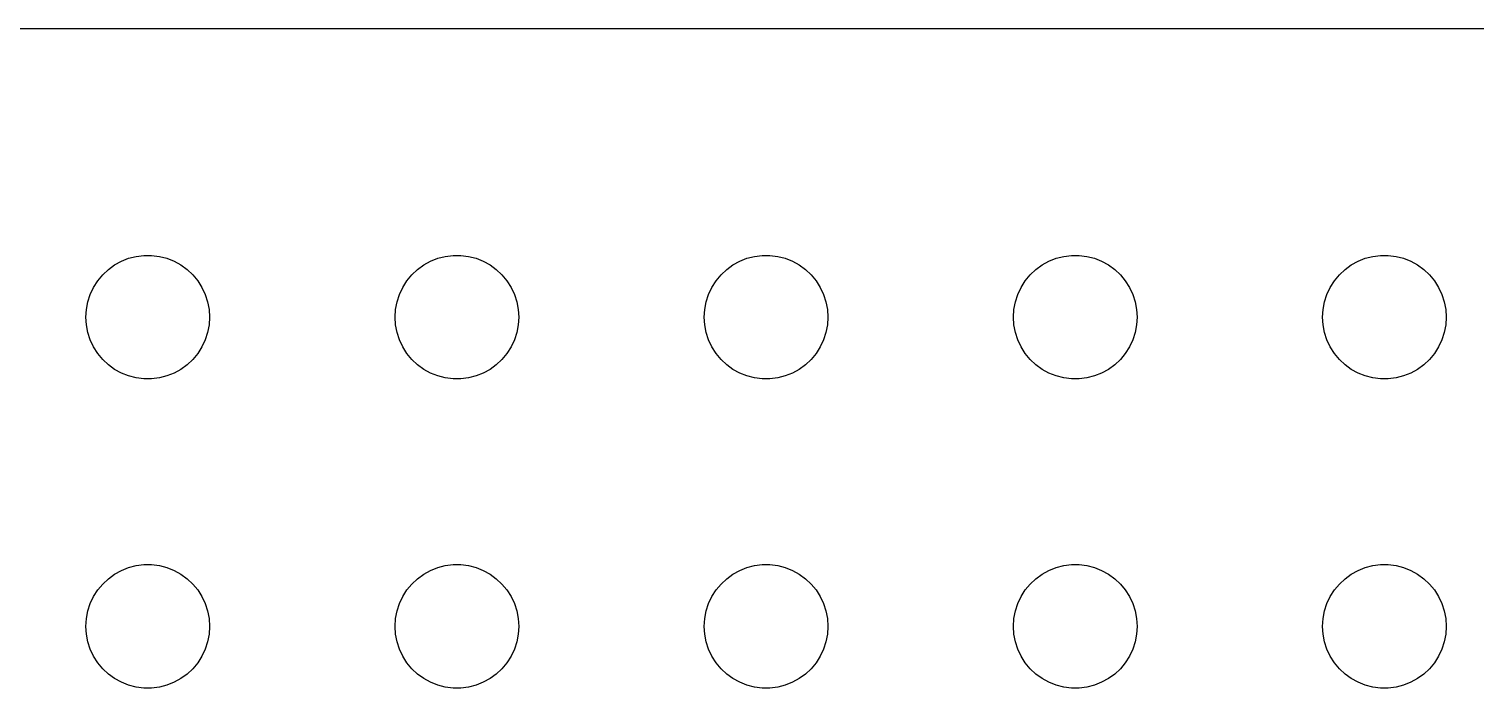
# Model space of a CAD drawing. Header units: metres. Extents: x -134 to 134, y -37 to 37.
# Drawn here: x 64.62 to 99.7, y 21 to 36.99 of the extents above; entities that cross this region are included whole.
import ezdxf

# ---------------------------------------------------------------- set-up
doc = ezdxf.new("R2010")
doc.units = ezdxf.units.M

msp = doc.modelspace()

# ---------------------------------------------------------------- linework, layer by layer
for p, q in [((129.814, 36.9901), (-129.814, 36.9901)), ((66.5439, 31.1558), (66.6963, 31.2665)), ((66.6963, 31.2665), (66.8613, 31.3572)), ((66.8613, 31.3572), (67.0365, 31.4266)), ((67.0365, 31.4266), (67.2189, 31.4734)), ((67.2189, 31.4734), (67.4058, 31.497)), ((67.4058, 31.497), (67.5942, 31.497)), ((67.5942, 31.497), (67.7811, 31.4734)), ((67.7811, 31.4734), (67.9635, 31.4266)), ((67.9635, 31.4266), (68.1387, 31.3572)), ((68.1387, 31.3572), (68.3037, 31.2665)), ((68.3037, 31.2665), (68.4561, 31.1558)), ((74.0439, 31.1558), (74.1963, 31.2665)), ((74.1963, 31.2665), (74.3613, 31.3572)), ((74.3613, 31.3572), (74.5365, 31.4266)), ((74.5365, 31.4266), (74.7189, 31.4734)), ((74.7189, 31.4734), (74.9058, 31.497)), ((74.9058, 31.497), (75.0942, 31.497)), ((75.0942, 31.497), (75.2811, 31.4734)), ((75.2811, 31.4734), (75.4635, 31.4266)), ((75.4635, 31.4266), (75.6387, 31.3572)), ((75.6387, 31.3572), (75.8037, 31.2665)), ((75.8037, 31.2665), (75.9561, 31.1558)), ((81.5439, 31.1558), (81.6963, 31.2665)), ((81.6963, 31.2665), (81.8613, 31.3572)), ((81.8613, 31.3572), (82.0365, 31.4266)), ((82.0365, 31.4266), (82.2189, 31.4734)), ((82.2189, 31.4734), (82.4058, 31.497)), ((82.4058, 31.497), (82.5942, 31.497)), ((82.5942, 31.497), (82.7811, 31.4734)), ((82.7811, 31.4734), (82.9635, 31.4266)), ((82.9635, 31.4266), (83.1387, 31.3572)), ((83.1387, 31.3572), (83.3037, 31.2665)), ((83.3037, 31.2665), (83.4561, 31.1558)), ((89.0439, 31.1558), (89.1963, 31.2665)), ((89.1963, 31.2665), (89.3613, 31.3572)), ((89.3613, 31.3572), (89.5365, 31.4266)), ((89.5365, 31.4266), (89.7189, 31.4734)), ((89.7189, 31.4734), (89.9058, 31.497)), ((89.9058, 31.497), (90.0942, 31.497)), ((90.0942, 31.497), (90.2811, 31.4734)), ((90.2811, 31.4734), (90.4635, 31.4266)), ((90.4635, 31.4266), (90.6387, 31.3572)), ((90.6387, 31.3572), (90.8037, 31.2665)), ((90.8037, 31.2665), (90.9561, 31.1558)), ((96.5439, 31.1558), (96.6963, 31.2665)), ((96.6963, 31.2665), (96.8613, 31.3572)), ((96.8613, 31.3572), (97.0365, 31.4266)), ((97.0365, 31.4266), (97.2189, 31.4734)), ((97.2189, 31.4734), (97.4058, 31.497)), ((97.4058, 31.497), (97.5942, 31.497)), ((97.5942, 31.497), (97.7811, 31.4734)), ((97.7811, 31.4734), (97.9635, 31.4266)), ((97.9635, 31.4266), (98.1387, 31.3572)), ((98.1387, 31.3572), (98.3037, 31.2665)), ((98.3037, 31.2665), (98.4561, 31.1558)), ((66.1855, 30.7226), (66.2865, 30.8817)), ((66.2865, 30.8817), (66.4065, 31.0268)), ((66.4065, 31.0268), (66.5439, 31.1558)), ((68.4561, 31.1558), (68.5934, 31.0268)), ((68.5934, 31.0268), (68.7135, 30.8817)), ((68.7135, 30.8817), (68.8145, 30.7226)), ((73.6855, 30.7226), (73.7865, 30.8817)), ((73.7865, 30.8817), (73.9065, 31.0268)), ((73.9065, 31.0268), (74.0439, 31.1558)), ((75.9561, 31.1558), (76.0934, 31.0268)), ((76.0934, 31.0268), (76.2135, 30.8817)), ((76.2135, 30.8817), (76.3145, 30.7226)), ((81.1855, 30.7226), (81.2865, 30.8817)), ((81.2865, 30.8817), (81.4065, 31.0268)), ((81.4065, 31.0268), (81.5439, 31.1558)), ((83.4561, 31.1558), (83.5934, 31.0268)), ((83.5934, 31.0268), (83.7135, 30.8817)), ((83.7135, 30.8817), (83.8145, 30.7226)), ((88.6855, 30.7226), (88.7865, 30.8817)), ((88.7865, 30.8817), (88.9065, 31.0268)), ((88.9065, 31.0268), (89.0439, 31.1558)), ((90.9561, 31.1558), (91.0934, 31.0268)), ((91.0934, 31.0268), (91.2135, 30.8817)), ((91.2135, 30.8817), (91.3145, 30.7226)), ((96.1855, 30.7226), (96.2865, 30.8817)), ((96.2865, 30.8817), (96.4065, 31.0268)), ((96.4065, 31.0268), (96.5439, 31.1558)), ((98.4561, 31.1558), (98.5934, 31.0268)), ((98.5934, 31.0268), (98.7135, 30.8817)), ((98.7135, 30.8817), (98.8145, 30.7226)), ((66.0471, 30.373), (66.1053, 30.5522)), ((66.1053, 30.5522), (66.1855, 30.7226)), ((68.8145, 30.7226), (68.8947, 30.5522)), ((68.8947, 30.5522), (68.9529, 30.373)), ((73.5471, 30.373), (73.6053, 30.5522)), ((73.6053, 30.5522), (73.6855, 30.7226)), ((76.3145, 30.7226), (76.3947, 30.5522)), ((76.3947, 30.5522), (76.4529, 30.373)), ((81.0471, 30.373), (81.1053, 30.5522)), ((81.1053, 30.5522), (81.1855, 30.7226)), ((83.8145, 30.7226), (83.8947, 30.5522)), ((83.8947, 30.5522), (83.9529, 30.373)), ((88.5471, 30.373), (88.6053, 30.5522)), ((88.6053, 30.5522), (88.6855, 30.7226)), ((91.3145, 30.7226), (91.3947, 30.5522)), ((91.3947, 30.5522), (91.4529, 30.373)), ((96.0471, 30.373), (96.1053, 30.5522)), ((96.1053, 30.5522), (96.1855, 30.7226)), ((98.8145, 30.7226), (98.8947, 30.5522)), ((98.8947, 30.5522), (98.9529, 30.373)), ((66, 30), (66.0118, 30.188)), ((66.0118, 30.188), (66.0471, 30.373)), ((68.9529, 30.373), (68.9882, 30.188)), ((68.9882, 30.188), (69, 30)), ((73.5, 30), (73.5118, 30.188)), ((73.5118, 30.188), (73.5471, 30.373)), ((76.4529, 30.373), (76.4882, 30.188)), ((76.4882, 30.188), (76.5, 30)), ((81, 30), (81.0118, 30.188)), ((81.0118, 30.188), (81.0471, 30.373)), ((83.9529, 30.373), (83.9882, 30.188)), ((83.9882, 30.188), (84, 30)), ((88.5, 30), (88.5118, 30.188)), ((88.5118, 30.188), (88.5471, 30.373)), ((91.4529, 30.373), (91.4882, 30.188)), ((91.4882, 30.188), (91.5, 30)), ((96, 30), (96.0118, 30.188)), ((96.0118, 30.188), (96.0471, 30.373)), ((98.9529, 30.373), (98.9882, 30.188)), ((98.9882, 30.188), (99, 30)), ((66.0118, 29.812), (66, 30)), ((69, 30), (68.9882, 29.812)), ((73.5118, 29.812), (73.5, 30)), ((76.5, 30), (76.4882, 29.812)), ((81.0118, 29.812), (81, 30)), ((84, 30), (83.9882, 29.812)), ((88.5118, 29.812), (88.5, 30)), ((91.5, 30), (91.4882, 29.812)), ((96.0118, 29.812), (96, 30)), ((99, 30), (98.9882, 29.812)), ((66.0471, 29.627), (66.0118, 29.812)), ((66.1053, 29.4478), (66.0471, 29.627)), ((68.9529, 29.627), (68.8947, 29.4478)), ((68.9882, 29.812), (68.9529, 29.627)), ((73.5471, 29.627), (73.5118, 29.812)), ((73.6053, 29.4478), (73.5471, 29.627)), ((76.4529, 29.627), (76.3947, 29.4478)), ((76.4882, 29.812), (76.4529, 29.627)), ((81.0471, 29.627), (81.0118, 29.812)), ((81.1053, 29.4478), (81.0471, 29.627)), ((83.9529, 29.627), (83.8947, 29.4478)), ((83.9882, 29.812), (83.9529, 29.627)), ((88.5471, 29.627), (88.5118, 29.812)), ((88.6053, 29.4478), (88.5471, 29.627)), ((91.4529, 29.627), (91.3947, 29.4478)), ((91.4882, 29.812), (91.4529, 29.627)), ((96.0471, 29.627), (96.0118, 29.812)), ((96.1053, 29.4478), (96.0471, 29.627)), ((98.9529, 29.627), (98.8947, 29.4478)), ((98.9882, 29.812), (98.9529, 29.627)), ((66.1855, 29.2774), (66.1053, 29.4478)), ((66.2865, 29.1183), (66.1855, 29.2774)), ((66.4065, 28.9732), (66.2865, 29.1183)), ((68.7135, 29.1183), (68.5934, 28.9732)), ((68.8145, 29.2774), (68.7135, 29.1183)), ((68.8947, 29.4478), (68.8145, 29.2774)), ((73.6855, 29.2774), (73.6053, 29.4478)), ((73.7865, 29.1183), (73.6855, 29.2774)), ((73.9065, 28.9732), (73.7865, 29.1183)), ((76.2135, 29.1183), (76.0934, 28.9732)), ((76.3145, 29.2774), (76.2135, 29.1183)), ((76.3947, 29.4478), (76.3145, 29.2774)), ((81.1855, 29.2774), (81.1053, 29.4478)), ((81.2865, 29.1183), (81.1855, 29.2774)), ((81.4065, 28.9732), (81.2865, 29.1183)), ((83.7135, 29.1183), (83.5934, 28.9732)), ((83.8145, 29.2774), (83.7135, 29.1183)), ((83.8947, 29.4478), (83.8145, 29.2774)), ((88.6855, 29.2774), (88.6053, 29.4478)), ((88.7865, 29.1183), (88.6855, 29.2774)), ((88.9065, 28.9732), (88.7865, 29.1183)), ((91.2135, 29.1183), (91.0934, 28.9732)), ((91.3145, 29.2774), (91.2135, 29.1183)), ((91.3947, 29.4478), (91.3145, 29.2774)), ((96.1855, 29.2774), (96.1053, 29.4478)), ((96.2865, 29.1183), (96.1855, 29.2774)), ((96.4065, 28.9732), (96.2865, 29.1183)), ((98.7135, 29.1183), (98.5934, 28.9732)), ((98.8145, 29.2774), (98.7135, 29.1183)), ((98.8947, 29.4478), (98.8145, 29.2774)), ((66.5439, 28.8442), (66.4065, 28.9732)), ((66.6963, 28.7335), (66.5439, 28.8442)), ((68.4561, 28.8442), (68.3037, 28.7335)), ((68.5934, 28.9732), (68.4561, 28.8442)), ((74.0439, 28.8442), (73.9065, 28.9732)), ((74.1963, 28.7335), (74.0439, 28.8442)), ((75.9561, 28.8442), (75.8037, 28.7335)), ((76.0934, 28.9732), (75.9561, 28.8442)), ((81.5439, 28.8442), (81.4065, 28.9732)), ((81.6963, 28.7335), (81.5439, 28.8442)), ((83.4561, 28.8442), (83.3037, 28.7335)), ((83.5934, 28.9732), (83.4561, 28.8442)), ((89.0439, 28.8442), (88.9065, 28.9732)), ((89.1963, 28.7335), (89.0439, 28.8442)), ((90.9561, 28.8442), (90.8037, 28.7335)), ((91.0934, 28.9732), (90.9561, 28.8442)), ((96.5439, 28.8442), (96.4065, 28.9732)), ((96.6963, 28.7335), (96.5439, 28.8442)), ((98.4561, 28.8442), (98.3037, 28.7335)), ((98.5934, 28.9732), (98.4561, 28.8442)), ((66.8613, 28.6427), (66.6963, 28.7335)), ((67.0365, 28.5734), (66.8613, 28.6427)), ((67.2189, 28.5266), (67.0365, 28.5734)), ((67.4058, 28.503), (67.2189, 28.5266)), ((67.5942, 28.503), (67.4058, 28.503)), ((67.7811, 28.5266), (67.5942, 28.503)), ((67.9635, 28.5734), (67.7811, 28.5266)), ((68.1387, 28.6427), (67.9635, 28.5734)), ((68.3037, 28.7335), (68.1387, 28.6427)), ((74.3613, 28.6427), (74.1963, 28.7335)), ((74.5365, 28.5734), (74.3613, 28.6427)), ((74.7189, 28.5266), (74.5365, 28.5734)), ((74.9058, 28.503), (74.7189, 28.5266)), ((75.0942, 28.503), (74.9058, 28.503)), ((75.2811, 28.5266), (75.0942, 28.503)), ((75.4635, 28.5734), (75.2811, 28.5266)), ((75.6387, 28.6427), (75.4635, 28.5734)), ((75.8037, 28.7335), (75.6387, 28.6427)), ((81.8613, 28.6427), (81.6963, 28.7335)), ((82.0365, 28.5734), (81.8613, 28.6427)), ((82.2189, 28.5266), (82.0365, 28.5734)), ((82.4058, 28.503), (82.2189, 28.5266)), ((82.5942, 28.503), (82.4058, 28.503)), ((82.7811, 28.5266), (82.5942, 28.503)), ((82.9635, 28.5734), (82.7811, 28.5266)), ((83.1387, 28.6427), (82.9635, 28.5734)), ((83.3037, 28.7335), (83.1387, 28.6427)), ((89.3613, 28.6427), (89.1963, 28.7335)), ((89.5365, 28.5734), (89.3613, 28.6427)), ((89.7189, 28.5266), (89.5365, 28.5734)), ((89.9058, 28.503), (89.7189, 28.5266)), ((90.0942, 28.503), (89.9058, 28.503)), ((90.2811, 28.5266), (90.0942, 28.503)), ((90.4635, 28.5734), (90.2811, 28.5266)), ((90.6387, 28.6427), (90.4635, 28.5734)), ((90.8037, 28.7335), (90.6387, 28.6427)), ((96.8613, 28.6427), (96.6963, 28.7335)), ((97.0365, 28.5734), (96.8613, 28.6427)), ((97.2189, 28.5266), (97.0365, 28.5734)), ((97.4058, 28.503), (97.2189, 28.5266)), ((97.5942, 28.503), (97.4058, 28.503)), ((97.7811, 28.5266), (97.5942, 28.503)), ((97.9635, 28.5734), (97.7811, 28.5266)), ((98.1387, 28.6427), (97.9635, 28.5734)), ((98.3037, 28.7335), (98.1387, 28.6427)), ((66.6963, 23.7665), (66.8613, 23.8572)), ((66.8613, 23.8572), (67.0365, 23.9266)), ((67.0365, 23.9266), (67.2189, 23.9734)), ((67.2189, 23.9734), (67.4058, 23.997)), ((67.4058, 23.997), (67.5942, 23.997)), ((67.5942, 23.997), (67.7811, 23.9734)), ((67.7811, 23.9734), (67.9635, 23.9266)), ((67.9635, 23.9266), (68.1387, 23.8572)), ((68.1387, 23.8572), (68.3037, 23.7665)), ((74.1963, 23.7665), (74.3613, 23.8572)), ((74.3613, 23.8572), (74.5365, 23.9266)), ((74.5365, 23.9266), (74.7189, 23.9734)), ((74.7189, 23.9734), (74.9058, 23.997)), ((74.9058, 23.997), (75.0942, 23.997)), ((75.0942, 23.997), (75.2811, 23.9734)), ((75.2811, 23.9734), (75.4635, 23.9266)), ((75.4635, 23.9266), (75.6387, 23.8572)), ((75.6387, 23.8572), (75.8037, 23.7665)), ((81.6963, 23.7665), (81.8613, 23.8572)), ((81.8613, 23.8572), (82.0365, 23.9266)), ((82.0365, 23.9266), (82.2189, 23.9734)), ((82.2189, 23.9734), (82.4058, 23.997)), ((82.4058, 23.997), (82.5942, 23.997)), ((82.5942, 23.997), (82.7811, 23.9734)), ((82.7811, 23.9734), (82.9635, 23.9266)), ((82.9635, 23.9266), (83.1387, 23.8572)), ((83.1387, 23.8572), (83.3037, 23.7665)), ((89.1963, 23.7665), (89.3613, 23.8572)), ((89.3613, 23.8572), (89.5365, 23.9266)), ((89.5365, 23.9266), (89.7189, 23.9734)), ((89.7189, 23.9734), (89.9058, 23.997)), ((89.9058, 23.997), (90.0942, 23.997)), ((90.0942, 23.997), (90.2811, 23.9734)), ((90.2811, 23.9734), (90.4635, 23.9266)), ((90.4635, 23.9266), (90.6387, 23.8572)), ((90.6387, 23.8572), (90.8037, 23.7665)), ((96.6963, 23.7665), (96.8613, 23.8572)), ((96.8613, 23.8572), (97.0365, 23.9266)), ((97.0365, 23.9266), (97.2189, 23.9734)), ((97.2189, 23.9734), (97.4058, 23.997)), ((97.4058, 23.997), (97.5942, 23.997)), ((97.5942, 23.997), (97.7811, 23.9734)), ((97.7811, 23.9734), (97.9635, 23.9266)), ((97.9635, 23.9266), (98.1387, 23.8572)), ((98.1387, 23.8572), (98.3037, 23.7665)), ((66.2865, 23.3817), (66.4065, 23.5268)), ((66.4065, 23.5268), (66.5439, 23.6558)), ((66.5439, 23.6558), (66.6963, 23.7665)), ((68.3037, 23.7665), (68.4561, 23.6558)), ((68.4561, 23.6558), (68.5934, 23.5268)), ((68.5934, 23.5268), (68.7135, 23.3817)), ((73.7865, 23.3817), (73.9065, 23.5268)), ((73.9065, 23.5268), (74.0439, 23.6558)), ((74.0439, 23.6558), (74.1963, 23.7665)), ((75.8037, 23.7665), (75.9561, 23.6558)), ((75.9561, 23.6558), (76.0934, 23.5268)), ((76.0934, 23.5268), (76.2135, 23.3817)), ((81.2865, 23.3817), (81.4065, 23.5268)), ((81.4065, 23.5268), (81.5439, 23.6558)), ((81.5439, 23.6558), (81.6963, 23.7665)), ((83.3037, 23.7665), (83.4561, 23.6558)), ((83.4561, 23.6558), (83.5934, 23.5268)), ((83.5934, 23.5268), (83.7135, 23.3817)), ((88.7865, 23.3817), (88.9065, 23.5268)), ((88.9065, 23.5268), (89.0439, 23.6558)), ((89.0439, 23.6558), (89.1963, 23.7665)), ((90.8037, 23.7665), (90.9561, 23.6558)), ((90.9561, 23.6558), (91.0934, 23.5268)), ((91.0934, 23.5268), (91.2135, 23.3817)), ((96.2865, 23.3817), (96.4065, 23.5268)), ((96.4065, 23.5268), (96.5439, 23.6558)), ((96.5439, 23.6558), (96.6963, 23.7665)), ((98.3037, 23.7665), (98.4561, 23.6558)), ((98.4561, 23.6558), (98.5934, 23.5268)), ((98.5934, 23.5268), (98.7135, 23.3817)), ((66.1053, 23.0522), (66.1855, 23.2226)), ((66.1855, 23.2226), (66.2865, 23.3817)), ((68.7135, 23.3817), (68.8145, 23.2226)), ((68.8145, 23.2226), (68.8947, 23.0522)), ((73.6053, 23.0522), (73.6855, 23.2226)), ((73.6855, 23.2226), (73.7865, 23.3817)), ((76.2135, 23.3817), (76.3145, 23.2226)), ((76.3145, 23.2226), (76.3947, 23.0522)), ((81.1053, 23.0522), (81.1855, 23.2226)), ((81.1855, 23.2226), (81.2865, 23.3817)), ((83.7135, 23.3817), (83.8145, 23.2226)), ((83.8145, 23.2226), (83.8947, 23.0522)), ((88.6053, 23.0522), (88.6855, 23.2226)), ((88.6855, 23.2226), (88.7865, 23.3817)), ((91.2135, 23.3817), (91.3145, 23.2226)), ((91.3145, 23.2226), (91.3947, 23.0522)), ((96.1053, 23.0522), (96.1855, 23.2226)), ((96.1855, 23.2226), (96.2865, 23.3817)), ((98.7135, 23.3817), (98.8145, 23.2226)), ((98.8145, 23.2226), (98.8947, 23.0522)), ((66.0118, 22.688), (66.0471, 22.873)), ((66.0471, 22.873), (66.1053, 23.0522)), ((68.8947, 23.0522), (68.9529, 22.873)), ((68.9529, 22.873), (68.9882, 22.688)), ((73.5118, 22.688), (73.5471, 22.873)), ((73.5471, 22.873), (73.6053, 23.0522)), ((76.3947, 23.0522), (76.4529, 22.873)), ((76.4529, 22.873), (76.4882, 22.688)), ((81.0118, 22.688), (81.0471, 22.873)), ((81.0471, 22.873), (81.1053, 23.0522)), ((83.8947, 23.0522), (83.9529, 22.873)), ((83.9529, 22.873), (83.9882, 22.688)), ((88.5118, 22.688), (88.5471, 22.873)), ((88.5471, 22.873), (88.6053, 23.0522)), ((91.3947, 23.0522), (91.4529, 22.873)), ((91.4529, 22.873), (91.4882, 22.688)), ((96.0118, 22.688), (96.0471, 22.873)), ((96.0471, 22.873), (96.1053, 23.0522)), ((98.8947, 23.0522), (98.9529, 22.873)), ((98.9529, 22.873), (98.9882, 22.688)), ((66, 22.5), (66.0118, 22.688)), ((66.0118, 22.312), (66, 22.5)), ((68.9882, 22.688), (69, 22.5)), ((69, 22.5), (68.9882, 22.312)), ((73.5, 22.5), (73.5118, 22.688)), ((73.5118, 22.312), (73.5, 22.5)), ((76.4882, 22.688), (76.5, 22.5)), ((76.5, 22.5), (76.4882, 22.312)), ((81, 22.5), (81.0118, 22.688)), ((81.0118, 22.312), (81, 22.5)), ((83.9882, 22.688), (84, 22.5)), ((84, 22.5), (83.9882, 22.312)), ((88.5, 22.5), (88.5118, 22.688)), ((88.5118, 22.312), (88.5, 22.5)), ((91.4882, 22.688), (91.5, 22.5)), ((91.5, 22.5), (91.4882, 22.312)), ((96, 22.5), (96.0118, 22.688)), ((96.0118, 22.312), (96, 22.5)), ((98.9882, 22.688), (99, 22.5)), ((99, 22.5), (98.9882, 22.312)), ((66.0471, 22.127), (66.0118, 22.312)), ((66.1053, 21.9478), (66.0471, 22.127)), ((68.9529, 22.127), (68.8947, 21.9478)), ((68.9882, 22.312), (68.9529, 22.127)), ((73.5471, 22.127), (73.5118, 22.312)), ((73.6053, 21.9478), (73.5471, 22.127)), ((76.4529, 22.127), (76.3947, 21.9478)), ((76.4882, 22.312), (76.4529, 22.127)), ((81.0471, 22.127), (81.0118, 22.312)), ((81.1053, 21.9478), (81.0471, 22.127)), ((83.9529, 22.127), (83.8947, 21.9478)), ((83.9882, 22.312), (83.9529, 22.127)), ((88.5471, 22.127), (88.5118, 22.312)), ((88.6053, 21.9478), (88.5471, 22.127)), ((91.4529, 22.127), (91.3947, 21.9478)), ((91.4882, 22.312), (91.4529, 22.127)), ((96.0471, 22.127), (96.0118, 22.312)), ((96.1053, 21.9478), (96.0471, 22.127)), ((98.9529, 22.127), (98.8947, 21.9478)), ((98.9882, 22.312), (98.9529, 22.127)), ((66.1855, 21.7774), (66.1053, 21.9478)), ((66.2865, 21.6183), (66.1855, 21.7774)), ((68.8145, 21.7774), (68.7135, 21.6183)), ((68.8947, 21.9478), (68.8145, 21.7774)), ((73.6855, 21.7774), (73.6053, 21.9478)), ((73.7865, 21.6183), (73.6855, 21.7774)), ((76.3145, 21.7774), (76.2135, 21.6183)), ((76.3947, 21.9478), (76.3145, 21.7774)), ((81.1855, 21.7774), (81.1053, 21.9478)), ((81.2865, 21.6183), (81.1855, 21.7774)), ((83.8145, 21.7774), (83.7135, 21.6183)), ((83.8947, 21.9478), (83.8145, 21.7774)), ((88.6855, 21.7774), (88.6053, 21.9478)), ((88.7865, 21.6183), (88.6855, 21.7774)), ((91.3145, 21.7774), (91.2135, 21.6183)), ((91.3947, 21.9478), (91.3145, 21.7774)), ((96.1855, 21.7774), (96.1053, 21.9478)), ((96.2865, 21.6183), (96.1855, 21.7774)), ((98.8145, 21.7774), (98.7135, 21.6183)), ((98.8947, 21.9478), (98.8145, 21.7774)), ((66.4065, 21.4732), (66.2865, 21.6183)), ((66.5439, 21.3442), (66.4065, 21.4732)), ((68.5934, 21.4732), (68.4561, 21.3442)), ((68.7135, 21.6183), (68.5934, 21.4732)), ((73.9065, 21.4732), (73.7865, 21.6183)), ((74.0439, 21.3442), (73.9065, 21.4732)), ((76.0934, 21.4732), (75.9561, 21.3442)), ((76.2135, 21.6183), (76.0934, 21.4732)), ((81.4065, 21.4732), (81.2865, 21.6183)), ((81.5439, 21.3442), (81.4065, 21.4732)), ((83.5934, 21.4732), (83.4561, 21.3442)), ((83.7135, 21.6183), (83.5934, 21.4732)), ((88.9065, 21.4732), (88.7865, 21.6183)), ((89.0439, 21.3442), (88.9065, 21.4732)), ((91.0934, 21.4732), (90.9561, 21.3442)), ((91.2135, 21.6183), (91.0934, 21.4732)), ((96.4065, 21.4732), (96.2865, 21.6183)), ((96.5439, 21.3442), (96.4065, 21.4732)), ((98.5934, 21.4732), (98.4561, 21.3442)), ((98.7135, 21.6183), (98.5934, 21.4732)), ((66.6963, 21.2335), (66.5439, 21.3442)), ((66.8613, 21.1427), (66.6963, 21.2335)), ((67.0365, 21.0734), (66.8613, 21.1427)), ((67.2189, 21.0266), (67.0365, 21.0734)), ((67.9635, 21.0734), (67.7811, 21.0266)), ((68.1387, 21.1427), (67.9635, 21.0734)), ((68.3037, 21.2335), (68.1387, 21.1427)), ((68.4561, 21.3442), (68.3037, 21.2335)), ((74.1963, 21.2335), (74.0439, 21.3442)), ((74.3613, 21.1427), (74.1963, 21.2335)), ((74.5365, 21.0734), (74.3613, 21.1427)), ((74.7189, 21.0266), (74.5365, 21.0734)), ((75.4635, 21.0734), (75.2811, 21.0266)), ((75.6387, 21.1427), (75.4635, 21.0734)), ((75.8037, 21.2335), (75.6387, 21.1427)), ((75.9561, 21.3442), (75.8037, 21.2335)), ((81.6963, 21.2335), (81.5439, 21.3442)), ((81.8613, 21.1427), (81.6963, 21.2335)), ((82.0365, 21.0734), (81.8613, 21.1427)), ((82.2189, 21.0266), (82.0365, 21.0734)), ((82.9635, 21.0734), (82.7811, 21.0266)), ((83.1387, 21.1427), (82.9635, 21.0734)), ((83.3037, 21.2335), (83.1387, 21.1427)), ((83.4561, 21.3442), (83.3037, 21.2335)), ((89.1963, 21.2335), (89.0439, 21.3442)), ((89.3613, 21.1427), (89.1963, 21.2335)), ((89.5365, 21.0734), (89.3613, 21.1427)), ((89.7189, 21.0266), (89.5365, 21.0734)), ((90.4635, 21.0734), (90.2811, 21.0266)), ((90.6387, 21.1427), (90.4635, 21.0734)), ((90.8037, 21.2335), (90.6387, 21.1427)), ((90.9561, 21.3442), (90.8037, 21.2335)), ((96.6963, 21.2335), (96.5439, 21.3442)), ((96.8613, 21.1427), (96.6963, 21.2335)), ((97.0365, 21.0734), (96.8613, 21.1427)), ((97.2189, 21.0266), (97.0365, 21.0734)), ((97.9635, 21.0734), (97.7811, 21.0266)), ((98.1387, 21.1427), (97.9635, 21.0734)), ((98.3037, 21.2335), (98.1387, 21.1427)), ((98.4561, 21.3442), (98.3037, 21.2335)), ((67.4058, 21.003), (67.2189, 21.0266)), ((67.5942, 21.003), (67.4058, 21.003)), ((67.7811, 21.0266), (67.5942, 21.003)), ((74.9058, 21.003), (74.7189, 21.0266)), ((75.0942, 21.003), (74.9058, 21.003)), ((75.2811, 21.0266), (75.0942, 21.003)), ((82.4058, 21.003), (82.2189, 21.0266)), ((82.5942, 21.003), (82.4058, 21.003)), ((82.7811, 21.0266), (82.5942, 21.003)), ((89.9058, 21.003), (89.7189, 21.0266)), ((90.0942, 21.003), (89.9058, 21.003)), ((90.2811, 21.0266), (90.0942, 21.003)), ((97.4058, 21.003), (97.2189, 21.0266)), ((97.5942, 21.003), (97.4058, 21.003)), ((97.7811, 21.0266), (97.5942, 21.003))]:
    msp.add_line(p, q)

doc.saveas('drawing.dxf')
